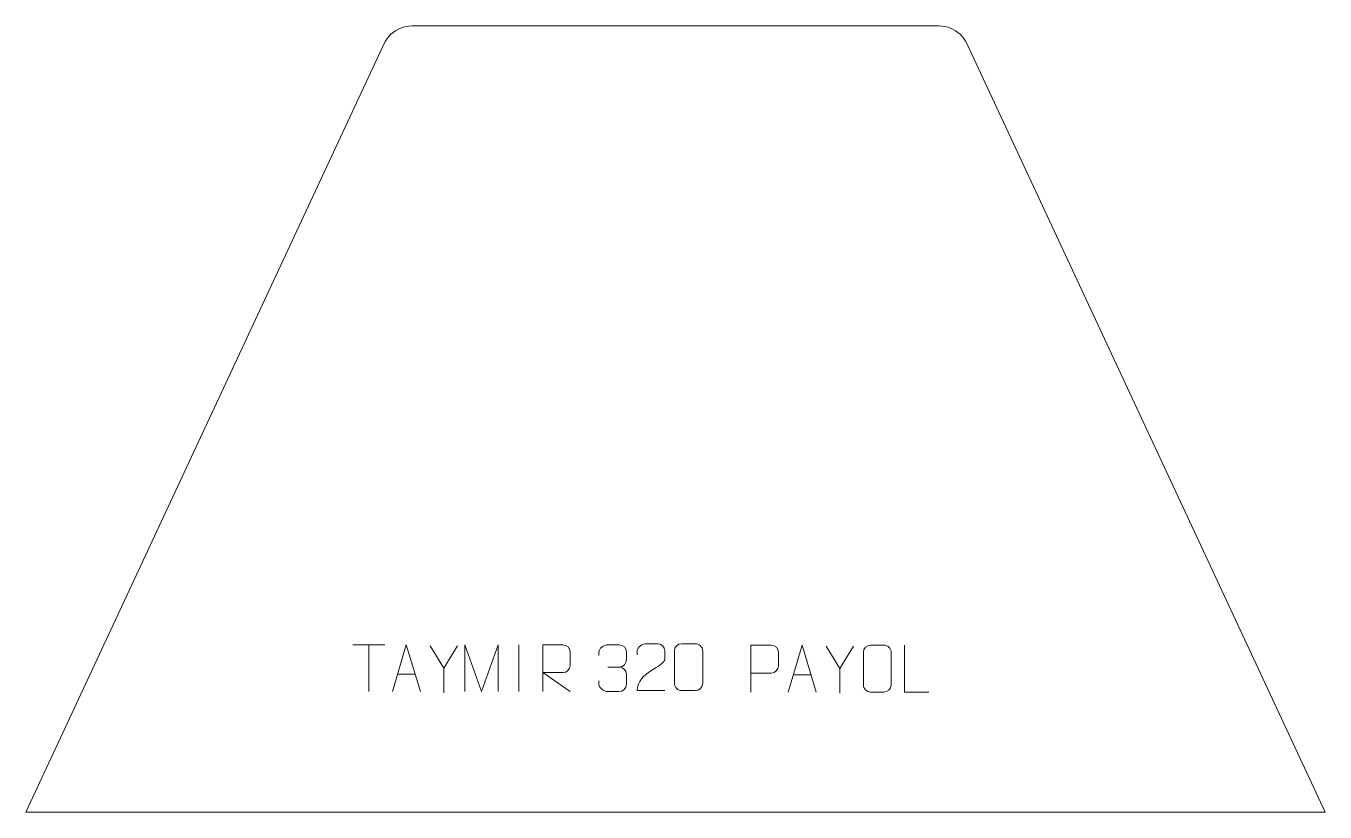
# Model space of a CAD drawing. Header units: millimetres. Extents: x -420 to 272, y 1127 to 1546.
import ezdxf

# ---------------------------------------------------------------- set-up
doc = ezdxf.new("R2010")
doc.units = ezdxf.units.MM
doc.header["$MEASUREMENT"] = 0
doc.layers.add('layer 1', color=7, linetype='Continuous')

msp = doc.modelspace()

# ---------------------------------------------------------------- linework, layer by layer
at = {"layer": 'layer 1', "color": 242, "lineweight": 9}
msp.add_open_spline([(-214.7255, 1545.5211), (-214.7255, 1545.5211), (66.4601, 1545.5211), (66.4601, 1545.5211), (66.4601, 1545.5211), (66.4601, 1545.5211), (67.9957, 1545.4483), (67.9957, 1545.4483), (67.9957, 1545.4483), (67.9957, 1545.4483), (69.5189, 1545.2314), (69.5189, 1545.2314), (69.5189, 1545.2314), (69.5189, 1545.2314), (71.0137, 1544.8701), (71.0137, 1544.8701), (71.0137, 1544.8701), (71.0137, 1544.8701), (72.4679, 1544.3717), (72.4679, 1544.3717), (72.4679, 1544.3717), (72.4679, 1544.3717), (73.8692, 1543.7371), (73.8692, 1543.7371), (73.8692, 1543.7371), (73.8692, 1543.7371), (75.2043, 1542.972), (75.2043, 1542.972), (75.2043, 1542.972), (75.2043, 1542.972), (76.4612, 1542.0858), (76.4612, 1542.0858), (76.4612, 1542.0858), (76.4612, 1542.0858), (77.6285, 1541.0848), (77.6285, 1541.0848), (77.6285, 1541.0848), (77.6285, 1541.0848), (78.6957, 1539.9774), (78.6957, 1539.9774), (78.6957, 1539.9774), (78.6957, 1539.9774), (79.6531, 1538.7743), (79.6531, 1538.7743), (79.6531, 1538.7743), (79.6531, 1538.7743), (80.4937, 1537.4871), (80.4937, 1537.4871), (80.4937, 1537.4871), (80.4937, 1537.4871), (81.2094, 1536.1259), (81.2094, 1536.1259), (81.2094, 1536.1259), (81.2094, 1536.1259), (272.2275, 1126.5211), (272.2275, 1126.5211), (272.2275, 1126.5211), (272.2275, 1126.5211), (-420.4929, 1126.5211), (-420.4929, 1126.5211), (-420.4929, 1126.5211), (-420.4929, 1126.5211), (-229.4736, 1536.1259), (-229.4736, 1536.1259), (-229.4736, 1536.1259), (-229.4736, 1536.1259), (-228.7595, 1537.4871), (-228.7595, 1537.4871), (-228.7595, 1537.4871), (-228.7595, 1537.4871), (-227.9189, 1538.7743), (-227.9189, 1538.7743), (-227.9189, 1538.7743), (-227.9189, 1538.7743), (-226.9599, 1539.9774), (-226.9599, 1539.9774), (-226.9599, 1539.9774), (-226.9599, 1539.9774), (-225.8927, 1541.0848), (-225.8927, 1541.0848), (-225.8927, 1541.0848), (-225.8927, 1541.0848), (-224.7254, 1542.0858), (-224.7254, 1542.0858), (-224.7254, 1542.0858), (-224.7254, 1542.0858), (-223.4697, 1542.972), (-223.4697, 1542.972), (-223.4697, 1542.972), (-223.4697, 1542.972), (-222.1346, 1543.7371), (-222.1346, 1543.7371), (-222.1346, 1543.7371), (-222.1346, 1543.7371), (-220.7337, 1544.3717), (-220.7337, 1544.3717), (-220.7337, 1544.3717), (-220.7337, 1544.3717), (-219.279, 1544.8701), (-219.279, 1544.8701), (-219.279, 1544.8701), (-219.279, 1544.8701), (-217.7847, 1545.2314), (-217.7847, 1545.2314), (-217.7847, 1545.2314), (-217.7847, 1545.2314), (-216.2615, 1545.4483), (-216.2615, 1545.4483), (-216.2615, 1545.4483), (-216.2615, 1545.4483), (-214.7255, 1545.5211), (-214.7255, 1545.5211)], degree=3, knots=[0, 0, 0, 0, 0.03448276, 0.03448276, 0.03448276, 0.03448276, 0.06896552, 0.06896552, 0.06896552, 0.06896552, 0.10344828, 0.10344828, 0.10344828, 0.10344828, 0.13793103, 0.13793103, 0.13793103, 0.13793103, 0.17241379, 0.17241379, 0.17241379, 0.17241379, 0.20689655, 0.20689655, 0.20689655, 0.20689655, 0.24137931, 0.24137931, 0.24137931, 0.24137931, 0.27586207, 0.27586207, 0.27586207, 0.27586207, 0.31034483, 0.31034483, 0.31034483, 0.31034483, 0.34482759, 0.34482759, 0.34482759, 0.34482759, 0.37931034, 0.37931034, 0.37931034, 0.37931034, 0.4137931, 0.4137931, 0.4137931, 0.4137931, 0.44827586, 0.44827586, 0.44827586, 0.44827586, 0.48275862, 0.48275862, 0.48275862, 0.48275862, 0.51724138, 0.51724138, 0.51724138, 0.51724138, 0.55172414, 0.55172414, 0.55172414, 0.55172414, 0.5862069, 0.5862069, 0.5862069, 0.5862069, 0.62068966, 0.62068966, 0.62068966, 0.62068966, 0.65517241, 0.65517241, 0.65517241, 0.65517241, 0.68965517, 0.68965517, 0.68965517, 0.68965517, 0.72413793, 0.72413793, 0.72413793, 0.72413793, 0.75862069, 0.75862069, 0.75862069, 0.75862069, 0.79310345, 0.79310345, 0.79310345, 0.79310345, 0.82758621, 0.82758621, 0.82758621, 0.82758621, 0.86206897, 0.86206897, 0.86206897, 0.86206897, 0.89655172, 0.89655172, 0.89655172, 0.89655172, 0.93103448, 0.93103448, 0.93103448, 0.93103448, 1, 1, 1, 1], dxfattribs=at)
at = {"layer": 'layer 1', "color": 250, "lineweight": 9}
for points in [[(-246.1211, 1215.6385), (-246.1211, 1215.6385), (-229.1339, 1215.6385), (-229.1339, 1215.6385)], [(-237.6273, 1190.7085), (-237.6273, 1190.7085), (-237.6273, 1215.662), (-237.6273, 1215.662)], [(-197.6275, 1203.1852), (-197.6275, 1203.1852), (-204.9484, 1215.0839), (-204.9484, 1215.0839)], [(-157.6275, 1215.6723), (-157.6275, 1215.6723), (-157.6275, 1190.6982), (-157.6275, 1190.6982)], [(13.4593, 1202.9536), (13.4593, 1202.9536), (6.1384, 1214.8523), (6.1384, 1214.8523)], [(-222.3754, 1199.9579), (-222.3754, 1199.9579), (-212.8797, 1199.9579), (-212.8797, 1199.9579)], [(-110.2822, 1203.7325), (-110.2822, 1203.7325), (-104.0858, 1203.7325), (-104.0858, 1203.7325)], [(-11.2885, 1199.7263), (-11.2885, 1199.7263), (-1.7928, 1199.7263), (-1.7928, 1199.7263)]]:
    msp.add_open_spline(points, degree=3, dxfattribs=at)
for points, knots in [([(-225.098, 1190.7085), (-225.098, 1190.7085), (-217.727, 1215.662), (-217.727, 1215.662), (-217.727, 1215.662), (-217.727, 1215.662), (-210.1571, 1190.7085), (-210.1571, 1190.7085)], [0, 0, 0, 0, 0.33333333, 0.33333333, 0.33333333, 0.33333333, 1, 1, 1, 1]), ([(-190.3051, 1215.0839), (-190.3051, 1215.0839), (-197.6275, 1203.1852), (-197.6275, 1203.1852), (-197.6275, 1203.1852), (-197.6275, 1203.1852), (-197.6268, 1190.1303), (-197.6268, 1190.1303)], [0, 0, 0, 0, 0.33333333, 0.33333333, 0.33333333, 0.33333333, 1, 1, 1, 1]), ([(-186.47, 1190.7063), (-186.47, 1190.7063), (-186.47, 1215.6642), (-186.47, 1215.6642), (-186.47, 1215.6642), (-186.47, 1215.6642), (-177.5449, 1190.7063), (-177.5449, 1190.7063), (-177.5449, 1190.7063), (-177.5449, 1190.7063), (-168.785, 1215.6637), (-168.785, 1215.6637), (-168.785, 1215.6637), (-168.785, 1215.6637), (-168.785, 1190.7063), (-168.785, 1190.7063)], [0, 0, 0, 0, 0.2, 0.2, 0.2, 0.2, 0.4, 0.4, 0.4, 0.4, 0.6, 0.6, 0.6, 0.6, 1, 1, 1, 1]), ([(-144.9595, 1190.7085), (-144.9595, 1190.7085), (-144.9595, 1215.662), (-144.9595, 1215.662), (-144.9595, 1215.662), (-141.3647, 1215.662), (-137.7692, 1215.662), (-134.174, 1215.662), (-134.174, 1215.662), (-131.8487, 1215.6243), (-130.2914, 1214.1343), (-130.2955, 1211.7679), (-130.2955, 1211.7679), (-130.2959, 1209.7324), (-130.2959, 1206.673), (-130.2955, 1204.637), (-130.2955, 1204.637), (-130.302, 1202.7615), (-132.1143, 1200.8197), (-134.1238, 1200.8006), (-134.1238, 1200.8006), (-134.1238, 1200.8006), (-144.9595, 1200.8006), (-144.9595, 1200.8006), (-144.9595, 1200.8006), (-144.9595, 1200.8006), (-130.3048, 1190.7085), (-130.3048, 1190.7085)], [0, 0, 0, 0, 0.125, 0.125, 0.125, 0.125, 0.25, 0.25, 0.25, 0.25, 0.375, 0.375, 0.375, 0.375, 0.5, 0.5, 0.5, 0.5, 0.625, 0.625, 0.625, 0.625, 0.75, 0.75, 0.75, 0.75, 1, 1, 1, 1]), ([(-114.9919, 1209.9777), (-114.9919, 1209.9777), (-114.9919, 1211.8349), (-114.9919, 1211.8349), (-114.9919, 1211.8349), (-115.0062, 1213.5768), (-112.3417, 1215.6949), (-110.2826, 1215.6722), (-110.2826, 1215.6722), (-108.2185, 1215.6722), (-106.1545, 1215.6722), (-104.0908, 1215.6722), (-104.0908, 1215.6722), (-101.8963, 1215.681), (-100.298, 1213.8342), (-100.2536, 1211.9221), (-100.2536, 1211.9221), (-100.254, 1210.487), (-100.254, 1209.0519), (-100.2536, 1207.6164), (-100.2536, 1207.6164), (-100.3022, 1205.9629), (-101.9048, 1203.7329), (-104.1031, 1203.7429), (-104.1031, 1203.7429), (-101.8994, 1203.7317), (-100.2914, 1201.9285), (-100.2374, 1199.869), (-100.2374, 1199.869), (-100.2378, 1198.0843), (-100.2378, 1196.2996), (-100.2374, 1194.5145), (-100.2374, 1194.5145), (-100.2273, 1192.4531), (-102.2822, 1190.69), (-104.1031, 1190.6981), (-104.1031, 1190.6981), (-106.1684, 1190.6984), (-108.2336, 1190.6984), (-110.2992, 1190.6981), (-110.2992, 1190.6981), (-112.4678, 1190.7096), (-114.9988, 1193.1098), (-115.0174, 1194.5716), (-115.0174, 1194.5716), (-115.0174, 1194.5716), (-115.0174, 1196.4802), (-115.0174, 1196.4802)], [0, 0, 0, 0, 0.07692308, 0.07692308, 0.07692308, 0.07692308, 0.15384615, 0.15384615, 0.15384615, 0.15384615, 0.23076923, 0.23076923, 0.23076923, 0.23076923, 0.30769231, 0.30769231, 0.30769231, 0.30769231, 0.38461538, 0.38461538, 0.38461538, 0.38461538, 0.46153846, 0.46153846, 0.46153846, 0.46153846, 0.53846154, 0.53846154, 0.53846154, 0.53846154, 0.61538462, 0.61538462, 0.61538462, 0.61538462, 0.69230769, 0.69230769, 0.69230769, 0.69230769, 0.76923077, 0.76923077, 0.76923077, 0.76923077, 0.84615385, 0.84615385, 0.84615385, 0.84615385, 1, 1, 1, 1]), ([(-79.8125, 1191.2454), (-84.7269, 1191.2457), (-89.6413, 1191.2457), (-94.5554, 1191.2454), (-94.5554, 1191.2454), (-94.5554, 1201.1777), (-79.9044, 1203.8189), (-79.8125, 1208.1292), (-79.8125, 1208.1292), (-79.8128, 1209.5533), (-79.8128, 1210.977), (-79.8125, 1212.4003), (-79.8125, 1212.4003), (-79.8294, 1214.4774), (-81.9522, 1216.2022), (-83.6232, 1216.2195), (-83.6232, 1216.2195), (-85.6964, 1216.2191), (-87.7693, 1216.2191), (-89.8417, 1216.2195), (-89.8417, 1216.2195), (-91.6638, 1216.236), (-94.4885, 1214.4439), (-94.5554, 1212.3503), (-94.5554, 1212.3503), (-94.5554, 1212.3503), (-94.5554, 1210.2955), (-94.5554, 1210.2955)], [0, 0, 0, 0, 0.125, 0.125, 0.125, 0.125, 0.25, 0.25, 0.25, 0.25, 0.375, 0.375, 0.375, 0.375, 0.5, 0.5, 0.5, 0.5, 0.625, 0.625, 0.625, 0.625, 0.75, 0.75, 0.75, 0.75, 1, 1, 1, 1]), ([(-70.7647, 1216.2318), (-68.3986, 1216.2318), (-66.0321, 1216.2318), (-63.6656, 1216.2318), (-63.6656, 1216.2318), (-61.6851, 1216.2674), (-59.6591, 1214.7731), (-59.632, 1212.331), (-59.632, 1212.331), (-59.6324, 1206.5736), (-59.6324, 1200.8158), (-59.632, 1195.0576), (-59.632, 1195.0576), (-59.7741, 1192.73), (-61.4805, 1191.2477), (-63.6656, 1191.2369), (-63.6656, 1191.2369), (-66.038, 1191.2373), (-68.4104, 1191.2373), (-70.7824, 1191.2369), (-70.7824, 1191.2369), (-72.7409, 1191.1313), (-74.7473, 1193.0192), (-74.7359, 1195.0402), (-74.7359, 1195.0402), (-74.7355, 1200.8208), (-74.7355, 1206.6011), (-74.7359, 1212.3809), (-74.7359, 1212.3809), (-74.7316, 1214.5229), (-72.9545, 1216.2454), (-70.7647, 1216.2318)], [0, 0, 0, 0, 0.11111111, 0.11111111, 0.11111111, 0.11111111, 0.22222222, 0.22222222, 0.22222222, 0.22222222, 0.33333333, 0.33333333, 0.33333333, 0.33333333, 0.44444444, 0.44444444, 0.44444444, 0.44444444, 0.55555556, 0.55555556, 0.55555556, 0.55555556, 0.66666667, 0.66666667, 0.66666667, 0.66666667, 0.77777778, 0.77777778, 0.77777778, 0.77777778, 1, 1, 1, 1]), ([(-33.8727, 1190.4768), (-33.8727, 1190.4768), (-33.8727, 1215.4304), (-33.8727, 1215.4304), (-33.8727, 1215.4304), (-30.2777, 1215.4304), (-26.6824, 1215.4304), (-23.087, 1215.4304), (-23.087, 1215.4304), (-20.7618, 1215.3925), (-19.2044, 1213.9024), (-19.2086, 1211.5363), (-19.2086, 1211.5363), (-19.209, 1209.5006), (-19.209, 1206.4413), (-19.2086, 1204.4053), (-19.2086, 1204.4053), (-19.2151, 1202.5299), (-21.0273, 1200.588), (-23.0369, 1200.5689), (-23.0369, 1200.5689), (-23.0369, 1200.5689), (-33.8727, 1200.5689), (-33.8727, 1200.5689)], [0, 0, 0, 0, 0.14285714, 0.14285714, 0.14285714, 0.14285714, 0.28571429, 0.28571429, 0.28571429, 0.28571429, 0.42857143, 0.42857143, 0.42857143, 0.42857143, 0.57142857, 0.57142857, 0.57142857, 0.57142857, 0.71428571, 0.71428571, 0.71428571, 0.71428571, 1, 1, 1, 1]), ([(-14.0111, 1190.4769), (-14.0111, 1190.4769), (-6.6401, 1215.4304), (-6.6401, 1215.4304), (-6.6401, 1215.4304), (-6.6401, 1215.4304), (0.9298, 1190.4769), (0.9298, 1190.4769)], [0, 0, 0, 0, 0.33333333, 0.33333333, 0.33333333, 0.33333333, 1, 1, 1, 1]), ([(20.7817, 1214.8523), (20.7817, 1214.8523), (13.4593, 1202.9536), (13.4593, 1202.9536), (13.4593, 1202.9536), (13.4593, 1202.9536), (13.46, 1189.8987), (13.46, 1189.8987)], [0, 0, 0, 0, 0.33333333, 0.33333333, 0.33333333, 0.33333333, 1, 1, 1, 1]), ([(29.9397, 1215.4301), (32.2654, 1215.4301), (34.5915, 1215.4301), (36.9176, 1215.4301), (36.9176, 1215.4301), (38.8642, 1215.4657), (40.8556, 1213.9741), (40.8823, 1211.5365), (40.8823, 1211.5365), (40.8819, 1205.7896), (40.8819, 1200.0423), (40.8823, 1194.2946), (40.8823, 1194.2946), (40.7425, 1191.9712), (39.0653, 1190.4916), (36.9176, 1190.4808), (36.9176, 1190.4808), (34.5857, 1190.4812), (32.2538, 1190.4812), (29.9223, 1190.4808), (29.9223, 1190.4808), (27.9973, 1190.3754), (26.0252, 1192.2599), (26.0364, 1194.2772), (26.0364, 1194.2772), (26.0367, 1200.0473), (26.0367, 1205.817), (26.0364, 1211.5863), (26.0364, 1211.5863), (26.0406, 1213.7244), (27.7873, 1215.4436), (29.9397, 1215.4301)], [0, 0, 0, 0, 0.11111111, 0.11111111, 0.11111111, 0.11111111, 0.22222222, 0.22222222, 0.22222222, 0.22222222, 0.33333333, 0.33333333, 0.33333333, 0.33333333, 0.44444444, 0.44444444, 0.44444444, 0.44444444, 0.55555556, 0.55555556, 0.55555556, 0.55555556, 0.66666667, 0.66666667, 0.66666667, 0.66666667, 0.77777778, 0.77777778, 0.77777778, 0.77777778, 1, 1, 1, 1]), ([(60.9857, 1190.455), (60.9857, 1190.455), (48.0366, 1190.455), (48.0366, 1190.455), (48.0366, 1190.455), (48.0366, 1190.455), (48.0366, 1215.4086), (48.0366, 1215.4086)], [0, 0, 0, 0, 0.33333333, 0.33333333, 0.33333333, 0.33333333, 1, 1, 1, 1])]:
    msp.add_open_spline(points, degree=3, knots=knots, dxfattribs=at)

doc.saveas('drawing.dxf')
